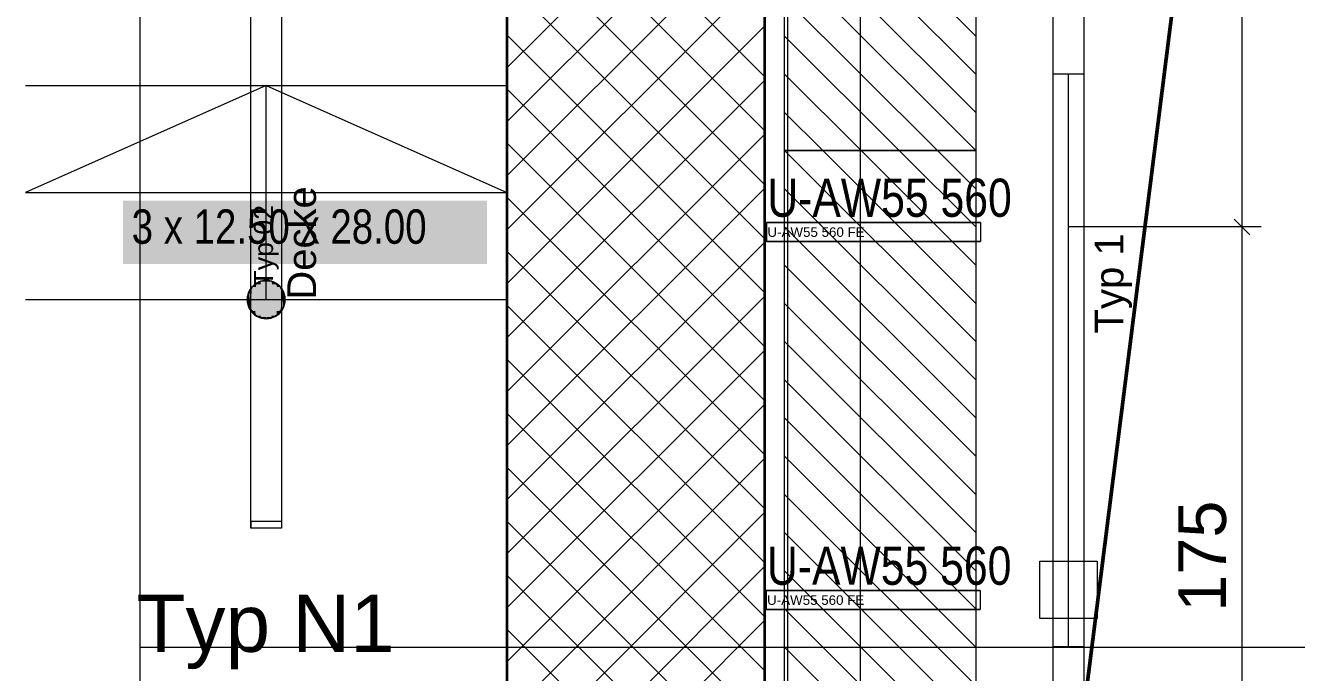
# Model space of a CAD drawing. Extents: x -1132 to 613, y -179 to 712.
# Drawn here: x -740.5 to -674, y 202.1 to 236 of the extents above; entities that cross this region are included whole.
import ezdxf
from ezdxf.lldxf.tags import DXFTag

# ---------------------------------------------------------------- set-up
doc = ezdxf.new("R2010")
doc.units = 0
doc.layers.get('0').update_dxf_attribs({"lineweight": 13})
for name, color, linetype, lineweight in [('A-DETL-____-HDLN', 7, '_Verdeckte Linien_', 9), ('A-FLOR-____-OTLN', 7, 'Continuous', 9), ('A-WALL-____-MCUT', 7, 'Continuous', 35), ('A-WALL-____-PATT', 7, 'Continuous', 35), ('S-GRID-____-OTLN', 7, 'Continuous', 5), ('S-STRS-____-IDEN', 7, 'Continuous', 9), ('S-STRS-____-OTLN', 7, 'Continuous', 9)]:
    doc.layers.add(name, color=color, linetype=linetype, lineweight=lineweight)
for name, color, linetype, lineweight, true_color in [('A-DETL-____-OTLN', 5, 'Continuous', 9, 0x0000ff), ('EL01_VVV_Mass', 7, 'Continuous', 13, 0xb2b200), ('EL01_WAN_Leuchten', 7, 'Continuous', 13, 0x0080ff), ('EL01_WAN_Leuchtentyp', 7, 'Continuous', 13, 0x0099ff), ('EL01_WAN_Licht', 7, 'Continuous', 13, 0x0080ff), ('EL01_WAN_Notbeleuchtungentyp', 7, 'Continuous', 13, 0x009900), ('EL01_WAN_Trassen', 40, 'Continuous', 13, 0xffbf00), ('EL01_WAN_Trassen Befestigung', 7, 'Continuous', 13, 0xb2b200), ('X_Geometrie', 3, 'Continuous', 50, 0x00ff00)]:
    doc.layers.add(name, color=color, linetype=linetype, lineweight=lineweight, true_color=true_color)
doc.styles.get("Standard").update_dxf_attribs({"font": 'arial.ttf'})
tags = doc.linetypes.add('_Rasterlinie_', pattern=[0.375, 0.2, -0.05, 0.075, -0.05]).pattern_tags.tags
tags[10:11] = [DXFTag(74, 4), DXFTag(75, 0), DXFTag(340, '0'), DXFTag(46, 1.0), DXFTag(50, 0.0), DXFTag(44, 0.0), DXFTag(45, 0.0)]
tags[8:9] = [DXFTag(74, 4), DXFTag(75, 0), DXFTag(340, '0'), DXFTag(46, 1.0), DXFTag(50, 0.0), DXFTag(44, 0.0), DXFTag(45, 0.0)]
tags[6:7] = [DXFTag(74, 4), DXFTag(75, 0), DXFTag(340, '0'), DXFTag(46, 1.0), DXFTag(50, 0.0), DXFTag(44, 0.0), DXFTag(45, 0.0)]
tags[4:5] = [DXFTag(74, 4), DXFTag(75, 0), DXFTag(340, '0'), DXFTag(46, 1.0), DXFTag(50, 0.0), DXFTag(44, 0.0), DXFTag(45, 0.0)]
tags = doc.linetypes.add('_Strichliert - Fein_', pattern=[0.15, 0.1, -0.05]).pattern_tags.tags
tags[6:7] = [DXFTag(74, 4), DXFTag(75, 0), DXFTag(340, '0'), DXFTag(46, 1.0), DXFTag(50, 0.0), DXFTag(44, 0.0), DXFTag(45, 0.0)]
tags[4:5] = [DXFTag(74, 4), DXFTag(75, 0), DXFTag(340, '0'), DXFTag(46, 1.0), DXFTag(50, 0.0), DXFTag(44, 0.0), DXFTag(45, 0.0)]
tags = doc.linetypes.add('_Verdeckte Linien_', pattern=[0.15, 0.1, -0.05]).pattern_tags.tags
tags[6:7] = [DXFTag(74, 4), DXFTag(75, 0), DXFTag(340, '0'), DXFTag(46, 1.0), DXFTag(50, 0.0), DXFTag(44, 0.0), DXFTag(45, 0.0)]
tags[4:5] = [DXFTag(74, 4), DXFTag(75, 0), DXFTag(340, '0'), DXFTag(46, 1.0), DXFTag(50, 0.0), DXFTag(44, 0.0), DXFTag(45, 0.0)]

# ---------------------------------------------------------------- blocks, each defined once
blk = doc.blocks.new('Referenz-A0UNPDE96I', base_point=(-1115.886, -117.372))
at = {"layer": 'A-DETL-____-HDLN', "color": 0, "linetype": '_Verdeckte Linien_', "ltscale": 0.13}
for p, q in [((-734.515, 1.478), (-734.515, 252.878)), ((-734.515, 203.478), (-538.215, 203.478))]:
    blk.add_line(p, q, dxfattribs=at)
at = {"layer": 'A-DETL-____-OTLN', "color": 0, "linetype": '_Strichliert - Fein_', "ltscale": 0.13}
blk.add_line((-700.615, 98.478), (-700.615, 261.878), dxfattribs=at)
at = {"layer": 'A-FLOR-____-OTLN', "color": 0, "linetype": 'Continuous', "ltscale": 0.13}
blk.add_line((-740.515, 232.878), (-715.315, 232.878), dxfattribs=at)
at = {"layer": 'A-WALL-____-MCUT', "color": 0, "linetype": 'Continuous', "ltscale": 0.35}
for p, q in [((-715.315, 261.678), (-715.315, -107.622)), ((-701.815, 98.478), (-701.815, 261.678))]:
    blk.add_line(p, q, dxfattribs=at)
at = {"layer": 'A-WALL-____-PATT', "color": 0, "linetype": 'Continuous', "lineweight": 9, "ltscale": 0.13}
for p, q in [((-715.315, 233.815), (-701.815, 247.315)), ((-701.815, 233.347), (-715.315, 246.847)), ((-715.315, 230.987), (-701.815, 244.487)), ((-701.815, 230.519), (-715.315, 244.019)), ((-715.315, 228.159), (-701.815, 241.659)), ((-701.815, 227.691), (-715.315, 241.191)), ((-715.315, 225.33), (-701.815, 238.83)), ((-701.815, 224.862), (-715.315, 238.362)), ((-715.315, 222.502), (-701.815, 236.002)), ((-701.815, 222.034), (-715.315, 235.534)), ((-715.315, 219.673), (-701.815, 233.173)), ((-701.815, 219.205), (-715.315, 232.705)), ((-715.315, 216.845), (-701.815, 230.345)), ((-701.815, 216.377), (-715.315, 229.877)), ((-715.315, 214.016), (-701.815, 227.516)), ((-701.815, 213.548), (-715.315, 227.048)), ((-715.315, 211.188), (-701.815, 224.688)), ((-701.815, 210.72), (-715.315, 224.22)), ((-715.315, 208.36), (-701.815, 221.86)), ((-701.815, 207.892), (-715.315, 221.392)), ((-715.315, 205.531), (-701.815, 219.031)), ((-701.815, 205.063), (-715.315, 218.563)), ((-715.315, 202.703), (-701.815, 216.203)), ((-701.815, 202.235), (-715.315, 215.735)), ((-715.315, 199.874), (-701.815, 213.374)), ((-701.815, 199.406), (-715.315, 212.906)), ((-715.315, 197.046), (-701.815, 210.546)), ((-701.815, 196.578), (-715.315, 210.078)), ((-715.315, 194.217), (-701.815, 207.717)), ((-701.815, 193.75), (-715.315, 207.25)), ((-715.315, 191.389), (-701.815, 204.889)), ((-701.815, 190.921), (-715.315, 204.421))]:
    blk.add_line(p, q, dxfattribs=at)
at = {"layer": 'S-GRID-____-OTLN', "color": 0, "linetype": '_Rasterlinie_', "ltscale": 0.13}
blk.add_line((-696.815, -113.603), (-696.815, 631.478), dxfattribs=at)
at = {"layer": 'S-STRS-____-IDEN', "color": 7, "linetype": 'Continuous', "lineweight": 5, "ltscale": 0.13, "true_color": 0xffffff}
for points in [[(-716.354, 223.539), (-735.404, 223.539), (-716.354, 226.85)], [(-735.404, 223.539), (-716.354, 226.85), (-735.404, 226.85)], [(-716.354, 226.85), (-735.404, 226.85), (-716.354, 226.85)], [(-735.404, 223.539), (-716.354, 223.539), (-735.404, 223.539)]]:
    blk.add_solid(points, dxfattribs=at)
at = {"layer": 'S-STRS-____-OTLN', "color": 0, "linetype": 'Continuous', "ltscale": 0.13}
for p, q in [((-740.515, 232.878), (-715.315, 232.878)), ((-727.915, 232.878), (-740.515, 227.278)), ((-727.915, 227.278), (-727.915, 232.878)), ((-727.915, 232.878), (-715.315, 227.278)), ((-740.515, 227.278), (-715.315, 227.278)), ((-727.915, 221.678), (-727.915, 227.278)), ((-728.67, 222.333), (-728.904, 221.821)), ((-728.781, 222.178), (-728.839, 222.061)), ((-728.708, 222.287), (-728.781, 222.178)), ((-728.622, 222.385), (-728.708, 222.287)), ((-728.196, 222.638), (-728.67, 222.333)), ((-728.523, 222.472), (-728.622, 222.385)), ((-728.415, 222.544), (-728.523, 222.472)), ((-728.297, 222.602), (-728.415, 222.544)), ((-728.173, 222.644), (-728.297, 222.602)), ((-727.633, 222.638), (-728.196, 222.638)), ((-728.045, 222.67), (-728.173, 222.644)), ((-727.915, 222.678), (-728.045, 222.67)), ((-727.784, 222.67), (-727.915, 222.678)), ((-727.656, 222.644), (-727.784, 222.67)), ((-727.532, 222.602), (-727.656, 222.644)), ((-727.159, 222.333), (-727.633, 222.638)), ((-727.415, 222.544), (-727.532, 222.602)), ((-727.306, 222.472), (-727.415, 222.544)), ((-727.208, 222.385), (-727.306, 222.472)), ((-727.121, 222.287), (-727.208, 222.385)), ((-726.925, 221.821), (-727.159, 222.333)), ((-727.049, 222.178), (-727.121, 222.287)), ((-726.991, 222.061), (-727.049, 222.178)), ((-740.515, 221.678), (-715.315, 221.678)), ((-728.906, 221.809), (-728.915, 221.678)), ((-728.915, 221.678), (-728.906, 221.548)), ((-728.881, 221.937), (-728.906, 221.809)), ((-728.906, 221.548), (-728.881, 221.42)), ((-728.904, 221.821), (-728.824, 221.263)), ((-728.839, 222.061), (-728.881, 221.937)), ((-727.005, 221.263), (-726.925, 221.821)), ((-726.949, 221.937), (-726.991, 222.061)), ((-726.923, 221.809), (-726.949, 221.937)), ((-726.949, 221.42), (-726.923, 221.548)), ((-726.915, 221.678), (-726.923, 221.809)), ((-726.923, 221.548), (-726.915, 221.678)), ((-728.881, 221.42), (-728.839, 221.296)), ((-728.839, 221.296), (-728.781, 221.178)), ((-728.824, 221.263), (-728.455, 220.837)), ((-728.781, 221.178), (-728.708, 221.07)), ((-728.708, 221.07), (-728.622, 220.971)), ((-728.622, 220.971), (-728.523, 220.885)), ((-728.523, 220.885), (-728.415, 220.812)), ((-727.415, 220.812), (-727.306, 220.885)), ((-727.374, 220.837), (-727.005, 221.263)), ((-727.306, 220.885), (-727.208, 220.971)), ((-727.208, 220.971), (-727.121, 221.07)), ((-727.121, 221.07), (-727.049, 221.178)), ((-727.049, 221.178), (-726.991, 221.296)), ((-726.991, 221.296), (-726.949, 221.42)), ((-728.455, 220.837), (-727.915, 220.678)), ((-728.415, 220.812), (-728.297, 220.754)), ((-728.297, 220.754), (-728.173, 220.712)), ((-728.173, 220.712), (-728.045, 220.687)), ((-728.045, 220.687), (-727.915, 220.678)), ((-727.915, 220.678), (-727.374, 220.837)), ((-727.915, 220.678), (-727.784, 220.687)), ((-727.784, 220.687), (-727.656, 220.712)), ((-727.656, 220.712), (-727.532, 220.754)), ((-727.532, 220.754), (-727.415, 220.812))]:
    blk.add_line(p, q, dxfattribs=at)
at = {"layer": 'S-STRS-____-OTLN', "color": 0, "linetype": '_Verdeckte Linien_', "ltscale": 0.13}
for p, q in [((-740.515, 227.278), (-715.315, 227.278)), ((-740.515, 221.678), (-715.315, 221.678))]:
    blk.add_line(p, q, dxfattribs=at)
at = {"layer": 'S-STRS-____-OTLN', "color": 0, "linetype": 'Continuous', "ltscale": 0.13}
for points in [[(-728.67, 221.996), (-728.824, 221.996), (-728.67, 222.333)], [(-728.724, 222.132), (-728.806, 222.132), (-728.724, 222.266)], [(-728.622, 222.266), (-728.724, 222.266), (-728.622, 222.385)], [(-728.631, 221.091), (-728.724, 221.091), (-728.724, 222.266)], [(-728.622, 220.971), (-728.622, 222.266), (-728.724, 222.266)], [(-728.455, 222.333), (-728.67, 222.333), (-728.455, 222.471)], [(-728.491, 221.085), (-728.67, 221.085), (-728.67, 222.333)], [(-728.455, 220.837), (-728.455, 222.333), (-728.67, 222.333)], [(-728.502, 222.385), (-728.622, 222.385), (-728.502, 222.487)], [(-728.51, 220.971), (-728.622, 220.971), (-728.622, 222.385)], [(-728.502, 220.869), (-728.502, 222.385), (-728.622, 222.385)], [(-728.369, 222.487), (-728.502, 222.487), (-728.369, 222.569)], [(-728.375, 220.869), (-728.502, 220.869), (-728.502, 222.487)], [(-728.369, 220.787), (-728.369, 222.487), (-728.502, 222.487)], [(-728.196, 222.471), (-728.455, 222.471), (-728.196, 222.638)], [(-728.208, 220.837), (-728.455, 220.837), (-728.455, 222.471)], [(-728.196, 220.761), (-728.196, 222.471), (-728.455, 222.471)], [(-728.224, 222.569), (-728.369, 222.569), (-728.224, 222.629)], [(-728.228, 220.787), (-728.369, 220.787), (-728.369, 222.569)], [(-728.224, 220.727), (-728.224, 222.569), (-728.369, 222.569)], [(-728.071, 222.629), (-728.224, 222.629), (-728.071, 222.666)], [(-728.074, 220.727), (-728.224, 220.727), (-728.224, 222.629)], [(-728.071, 220.691), (-728.071, 222.629), (-728.224, 222.629)], [(-727.927, 220.761), (-728.196, 220.761), (-728.196, 222.638)], [(-727.915, 220.678), (-727.915, 222.638), (-728.196, 222.638)], [(-727.915, 222.666), (-728.071, 222.666), (-727.915, 222.678)], [(-727.916, 220.691), (-728.071, 220.691), (-728.071, 222.666)], [(-727.915, 220.678), (-727.915, 222.666), (-728.071, 222.666)], [(-727.758, 220.691), (-727.915, 220.691), (-727.915, 222.678)], [(-727.758, 222.666), (-727.914, 222.666), (-727.915, 222.678)], [(-727.633, 220.761), (-727.915, 220.761), (-727.915, 222.638)], [(-727.633, 220.761), (-727.633, 222.638), (-727.915, 222.638)], [(-727.758, 220.691), (-727.758, 222.666), (-727.914, 222.666)], [(-727.606, 220.727), (-727.758, 220.727), (-727.758, 222.666)], [(-727.606, 222.629), (-727.755, 222.629), (-727.758, 222.666)], [(-727.606, 220.727), (-727.606, 222.629), (-727.755, 222.629)], [(-727.374, 220.837), (-727.633, 220.837), (-727.633, 222.638)], [(-727.374, 222.471), (-727.609, 222.471), (-727.633, 222.638)], [(-727.374, 220.837), (-727.374, 222.471), (-727.609, 222.471)], [(-727.461, 220.787), (-727.606, 220.787), (-727.606, 222.629)], [(-727.461, 222.569), (-727.601, 222.569), (-727.606, 222.629)], [(-727.461, 220.787), (-727.461, 222.569), (-727.601, 222.569)], [(-727.327, 220.869), (-727.461, 220.869), (-727.461, 222.569)], [(-727.327, 222.487), (-727.454, 222.487), (-727.461, 222.569)], [(-727.327, 220.869), (-727.327, 222.487), (-727.454, 222.487)], [(-727.159, 221.085), (-727.374, 221.085), (-727.374, 222.471)], [(-727.159, 222.333), (-727.353, 222.333), (-727.374, 222.471)], [(-727.159, 221.085), (-727.159, 222.333), (-727.353, 222.333)], [(-727.208, 220.971), (-727.327, 220.971), (-727.327, 222.487)], [(-727.208, 222.385), (-727.319, 222.385), (-727.327, 222.487)], [(-727.208, 220.971), (-727.208, 222.385), (-727.319, 222.385)], [(-727.106, 221.091), (-727.208, 221.091), (-727.208, 222.385)], [(-727.106, 222.266), (-727.198, 222.266), (-727.208, 222.385)], [(-727.106, 221.091), (-727.106, 222.266), (-727.198, 222.266)], [(-727.005, 221.263), (-727.159, 221.263), (-727.159, 222.333)], [(-727.005, 221.996), (-727.11, 221.996), (-727.159, 222.333)], [(-727.024, 221.224), (-727.106, 221.224), (-727.106, 222.266)], [(-727.024, 222.132), (-727.095, 222.132), (-727.106, 222.266)], [(-728.902, 221.678), (-728.915, 221.678), (-728.902, 221.835)], [(-728.902, 221.522), (-728.902, 221.678), (-728.915, 221.678)], [(-728.824, 221.821), (-728.904, 221.821), (-728.824, 221.996)], [(-728.824, 221.263), (-728.824, 221.821), (-728.904, 221.821)], [(-728.866, 221.835), (-728.902, 221.835), (-728.866, 221.987)], [(-728.878, 221.522), (-728.902, 221.522), (-728.902, 221.835)], [(-728.866, 221.369), (-728.866, 221.835), (-728.902, 221.835)], [(-728.866, 221.369), (-728.878, 221.522), (-728.902, 221.522)], [(-728.806, 221.987), (-728.866, 221.987), (-728.806, 222.132)], [(-728.817, 221.369), (-728.866, 221.369), (-728.866, 221.987)], [(-728.806, 221.224), (-728.806, 221.987), (-728.866, 221.987)], [(-728.7, 221.263), (-728.824, 221.263), (-728.824, 221.996)], [(-728.67, 221.085), (-728.67, 221.996), (-728.824, 221.996)], [(-728.734, 221.224), (-728.806, 221.224), (-728.806, 222.132)], [(-728.724, 221.091), (-728.724, 222.132), (-728.806, 222.132)], [(-727.005, 221.263), (-727.005, 221.996), (-727.11, 221.996)], [(-727.024, 221.224), (-727.024, 222.132), (-727.095, 222.132)], [(-726.964, 221.369), (-727.024, 221.369), (-727.024, 222.132)], [(-726.964, 221.987), (-727.012, 221.987), (-727.024, 222.132)], [(-726.964, 221.369), (-726.964, 221.987), (-727.012, 221.987)], [(-726.925, 221.821), (-727.005, 221.821), (-727.005, 221.996)], [(-727.005, 221.263), (-726.925, 221.821), (-727.005, 221.821)], [(-726.927, 221.522), (-726.964, 221.522), (-726.964, 221.987)], [(-726.927, 221.835), (-726.952, 221.835), (-726.964, 221.987)], [(-726.964, 221.369), (-726.927, 221.522), (-726.964, 221.522)], [(-726.927, 221.522), (-726.927, 221.835), (-726.952, 221.835)], [(-726.915, 221.678), (-726.927, 221.678), (-726.927, 221.835)], [(-726.927, 221.522), (-726.915, 221.678), (-726.927, 221.678)], [(-728.806, 221.224), (-728.817, 221.369), (-728.866, 221.369)], [(-728.67, 221.085), (-728.7, 221.263), (-728.824, 221.263)], [(-728.724, 221.091), (-728.734, 221.224), (-728.806, 221.224)], [(-728.622, 220.971), (-728.631, 221.091), (-728.724, 221.091)], [(-728.455, 220.837), (-728.491, 221.085), (-728.67, 221.085)], [(-728.502, 220.869), (-728.51, 220.971), (-728.622, 220.971)], [(-728.369, 220.787), (-728.375, 220.869), (-728.502, 220.869)], [(-727.461, 220.787), (-727.327, 220.869), (-727.461, 220.869)], [(-727.374, 220.837), (-727.159, 221.085), (-727.374, 221.085)], [(-727.327, 220.869), (-727.208, 220.971), (-727.327, 220.971)], [(-727.208, 220.971), (-727.106, 221.091), (-727.208, 221.091)], [(-727.159, 221.085), (-727.005, 221.263), (-727.159, 221.263)], [(-727.106, 221.091), (-727.024, 221.224), (-727.106, 221.224)], [(-727.024, 221.224), (-726.964, 221.369), (-727.024, 221.369)], [(-728.196, 220.761), (-728.208, 220.837), (-728.455, 220.837)], [(-728.224, 220.727), (-728.228, 220.787), (-728.369, 220.787)], [(-728.071, 220.691), (-728.074, 220.727), (-728.224, 220.727)], [(-727.915, 220.678), (-727.927, 220.761), (-728.196, 220.761)], [(-727.915, 220.678), (-727.916, 220.691), (-728.071, 220.691)], [(-727.915, 220.678), (-727.633, 220.761), (-727.915, 220.761)], [(-727.915, 220.678), (-727.758, 220.691), (-727.915, 220.691)], [(-727.758, 220.691), (-727.606, 220.727), (-727.758, 220.727)], [(-727.633, 220.761), (-727.374, 220.837), (-727.633, 220.837)], [(-727.606, 220.727), (-727.461, 220.787), (-727.606, 220.787)]]:
    blk.add_solid(points, dxfattribs=at)
at = {"layer": 'X_Geometrie', "color": 0, "linetype": 'Continuous', "ltscale": 0.5}
blk.add_line((-698.996, 90.04), (-677.749, 258.729), dxfattribs=at)
at = {"layer": 'S-STRS-____-IDEN', "color": 0, "linetype": 'Continuous', "lineweight": 5, "ltscale": 0.13, "insert": (-734.954, 226.4), "char_height": 1.8, "attachment_point": 1}
blk.add_mtext('{\\W0.8;\\fArial;3 x 12.50 x 28.00}', dxfattribs=at)
blk = doc.blocks.new('Kabelkanal-A0UNPDIL6I', base_point=(-700.784, 169.478))
at = {"color": 0, "linetype": 'ByBlock', "lineweight": -2, "ltscale": 0.13}
for p, q in [((-700.784, 169.478), (-700.784, 229.478)), ((-700.784, 229.478), (-690.784, 229.478)), ((-690.784, 229.478), (-690.784, 169.478)), ((-690.784, 169.478), (-700.784, 169.478))]:
    blk.add_line(p, q, dxfattribs=at)
at = {"color": 0, "linetype": 'ByBlock', "lineweight": 18, "ltscale": 0.18}
for p, q in [((-690.784, 219.478), (-700.784, 229.478)), ((-690.784, 221.478), (-698.784, 229.478)), ((-690.784, 223.478), (-696.784, 229.478)), ((-690.784, 225.478), (-694.784, 229.478)), ((-690.784, 227.478), (-692.784, 229.478)), ((-690.784, 217.478), (-700.784, 227.478)), ((-690.784, 215.478), (-700.784, 225.478)), ((-690.784, 213.478), (-700.784, 223.478)), ((-690.784, 211.478), (-700.784, 221.478)), ((-690.784, 209.478), (-700.784, 219.478)), ((-690.784, 207.478), (-700.784, 217.478)), ((-690.784, 205.478), (-700.784, 215.478)), ((-690.784, 203.478), (-700.784, 213.478)), ((-690.784, 201.478), (-700.784, 211.478)), ((-690.784, 199.478), (-700.784, 209.478)), ((-690.784, 197.478), (-700.784, 207.478)), ((-690.784, 195.478), (-700.784, 205.478)), ((-690.784, 193.478), (-700.784, 203.478)), ((-690.784, 191.478), (-700.784, 201.478)), ((-690.784, 189.478), (-700.784, 199.478)), ((-690.784, 187.478), (-700.784, 197.478)), ((-690.784, 185.478), (-700.784, 195.478)), ((-690.784, 183.478), (-700.784, 193.478)), ((-690.784, 181.478), (-700.784, 191.478)), ((-690.784, 179.478), (-700.784, 189.478)), ((-690.784, 177.478), (-700.784, 187.478)), ((-690.784, 175.478), (-700.784, 185.478)), ((-690.784, 173.478), (-700.784, 183.478)), ((-690.784, 171.478), (-700.784, 181.478)), ((-690.784, 169.478), (-700.784, 179.478)), ((-700.784, 177.478), (-692.784, 169.478)), ((-700.784, 175.478), (-694.784, 169.478)), ((-700.784, 173.478), (-696.784, 169.478)), ((-700.784, 171.478), (-698.784, 169.478))]:
    blk.add_line(p, q, dxfattribs=at)
blk = doc.blocks.new('Kabelkanal-A0UNPDMH6I', base_point=(-700.784, 229.478))
at = {"color": 0, "linetype": 'ByBlock', "lineweight": -2, "ltscale": 0.13}
for p, q in [((-700.784, 229.478), (-700.784, 250.878)), ((-700.784, 250.878), (-690.784, 250.878)), ((-690.784, 250.878), (-690.784, 229.478)), ((-690.784, 229.478), (-700.784, 229.478))]:
    blk.add_line(p, q, dxfattribs=at)
at = {"color": 0, "linetype": 'ByBlock', "lineweight": 18, "ltscale": 0.18}
for p, q in [((-690.784, 241.478), (-700.184, 250.878)), ((-690.784, 243.478), (-698.184, 250.878)), ((-690.784, 245.478), (-696.184, 250.878)), ((-690.784, 247.478), (-694.184, 250.878)), ((-690.784, 239.478), (-700.784, 249.478)), ((-690.784, 237.478), (-700.784, 247.478)), ((-690.784, 235.478), (-700.784, 245.478)), ((-690.784, 233.478), (-700.784, 243.478)), ((-690.784, 231.478), (-700.784, 241.478)), ((-690.784, 229.478), (-700.784, 239.478)), ((-700.784, 237.478), (-692.784, 229.478)), ((-700.784, 235.478), (-694.784, 229.478)), ((-700.784, 233.478), (-696.784, 229.478)), ((-700.784, 231.478), (-698.784, 229.478))]:
    blk.add_line(p, q, dxfattribs=at)
blk = doc.blocks.new('IfcObject-A0UNPDNZ6I', base_point=(-701.758, 205.444))
at = {"layer": 'EL01_WAN_Trassen', "linetype": 'ByBlock', "lineweight": -2, "ltscale": 0.13}
for p, q in [((-701.758, 206.444), (-701.758, 205.444)), ((-701.758, 206.444), (-701.758, 205.444)), ((-701.758, 206.444), (-690.558, 206.444)), ((-690.558, 206.444), (-701.758, 206.444)), ((-701.758, 206.444), (-701.758, 206.444)), ((-690.558, 206.444), (-690.558, 205.444)), ((-690.558, 206.444), (-690.558, 205.444)), ((-690.558, 206.444), (-690.558, 206.444)), ((-701.758, 205.444), (-690.558, 205.444)), ((-690.558, 205.444), (-701.758, 205.444)), ((-701.758, 205.444), (-701.758, 205.444)), ((-690.558, 205.444), (-690.558, 205.444))]:
    blk.add_line(p, q, dxfattribs=at)
at = {"layer": 'EL01_WAN_Trassen', "lineweight": -2, "attachment_point": 1}
for s, insert, char_height in [('{\\W0.8;\\fArial;U-AW55 560}', (-701.711, 208.744), 2), ('{\\fArial;U-AW55 560 FE}', (-701.703, 206.194), 0.5)]:
    blk.add_mtext(s, dxfattribs=dict(at, insert=insert, char_height=char_height))
blk = doc.blocks.new('IfcObject-A0UNPDTL6I', base_point=(-701.739, 224.71))
at = {"layer": 'EL01_WAN_Trassen', "linetype": 'ByBlock', "lineweight": -2, "ltscale": 0.13}
for p, q in [((-701.739, 225.71), (-701.739, 224.71)), ((-701.739, 225.71), (-701.739, 224.71)), ((-701.739, 225.71), (-690.539, 225.71)), ((-690.539, 225.71), (-701.739, 225.71)), ((-701.739, 225.71), (-701.739, 225.71)), ((-690.539, 225.71), (-690.539, 224.71)), ((-690.539, 225.71), (-690.539, 224.71)), ((-690.539, 225.71), (-690.539, 225.71)), ((-701.739, 224.71), (-690.539, 224.71)), ((-690.539, 224.71), (-701.739, 224.71)), ((-701.739, 224.71), (-701.739, 224.71)), ((-690.539, 224.71), (-690.539, 224.71))]:
    blk.add_line(p, q, dxfattribs=at)
at = {"layer": 'EL01_WAN_Trassen', "lineweight": -2, "attachment_point": 1}
for s, insert, char_height in [('{\\W0.8;\\fArial;U-AW55 560}', (-701.693, 228.01), 2), ('{\\fArial;U-AW55 560 FE}', (-701.684, 225.46), 0.5)]:
    blk.add_mtext(s, dxfattribs=dict(at, insert=insert, char_height=char_height))
blk = doc.blocks.new('Maß-A0UNPET56I', base_point=(-685.935, 190.065))
at = {"color": 0, "lineweight": -2}
for p, q in [((-676.441, 225.065), (-677.268, 225.892)), ((-675.854, 225.478), (-685.935, 225.478)), ((-676.854, 225.478), (-676.854, 190.478)), ((-675.854, 190.478), (-683.835, 190.478)), ((-676.441, 190.065), (-677.268, 190.892))]:
    blk.add_line(p, q, dxfattribs=at)
at = {"color": 0, "lineweight": -2, "insert": (-680.188, 205.327), "char_height": 2.5, "attachment_point": 1, "rotation": 90}
blk.add_mtext('{\\fArial;175}', dxfattribs=at)
blk = doc.blocks.new('Maß-A0UNPF8F6I', base_point=(-685.935, 225.065))
at = {"color": 0, "lineweight": -2}
for p, q in [((-676.441, 261.465), (-677.268, 262.292)), ((-677.854, 261.878), (-669.613, 261.878)), ((-676.854, 261.878), (-676.854, 225.478)), ((-676.441, 225.065), (-677.268, 225.892)), ((-675.854, 225.478), (-685.935, 225.478))]:
    blk.add_line(p, q, dxfattribs=at)
at = {"color": 0, "lineweight": -2, "insert": (-680.188, 241.049), "char_height": 2.5, "attachment_point": 1, "rotation": 90}
blk.add_mtext('{\\fArial;182}', dxfattribs=at)
blk = doc.blocks.new('MText-A0UNPFH36I', base_point=(-684.56, 219.906))
at = {"color": 0, "linetype": 'ByBlock', "lineweight": -2, "ltscale": 0.13, "insert": (-684.56, 219.906), "char_height": 1.5, "attachment_point": 1, "rotation": 90}
blk.add_mtext('{\\fArial;Typ 1}', dxfattribs=at)
blk = doc.blocks.new('Bemerkung 1-A0UNPFKD6I', base_point=(-734.698, 203.231))
at = {"color": 0, "lineweight": -2, "insert": (-734.698, 206.231), "char_height": 3, "attachment_point": 1}
blk.add_mtext('{\\fArial;Typ N1}', dxfattribs=at)
blk = doc.blocks.new('Deckendose UP-A0UNPFKH6I', base_point=(-687.435, 204.988))
at = {"color": 0, "lineweight": -2}
for p, q in [((-687.435, 204.988), (-687.435, 207.988)), ((-687.435, 207.988), (-684.435, 207.988)), ((-684.435, 207.988), (-684.435, 204.988)), ((-684.435, 204.988), (-687.435, 204.988))]:
    blk.add_line(p, q, dxfattribs=at)
blk = doc.blocks.new('LED-Langfeldleuchte 37W-A0UNPFMP6I', base_point=(-728.713, 209.706))
at = {"color": 0, "linetype": 'ByBlock', "lineweight": -2, "ltscale": 0.13}
for p, q in [((-728.713, 239.598), (-728.713, 239.25)), ((-728.713, 210.054), (-728.713, 239.598)), ((-728.713, 239.598), (-727.113, 239.598)), ((-727.113, 239.598), (-727.113, 239.25)), ((-727.113, 239.598), (-727.113, 210.054)), ((-728.713, 209.706), (-728.713, 239.25)), ((-728.713, 239.25), (-727.113, 239.25)), ((-727.113, 239.25), (-727.113, 209.706)), ((-728.713, 210.054), (-728.713, 209.706)), ((-727.113, 210.054), (-728.713, 210.054)), ((-727.113, 209.706), (-728.713, 209.706)), ((-727.113, 210.054), (-727.113, 209.706))]:
    blk.add_line(p, q, dxfattribs=at)
blk = doc.blocks.new('Bemerkung 1-A0UNPFMR6I', base_point=(-728.558, 222.361))
at = {"color": 0, "lineweight": -2, "insert": (-728.558, 222.361), "char_height": 1, "attachment_point": 1, "rotation": 90}
blk.add_mtext('{\\fArial;Typ 02}', dxfattribs=at)
blk = doc.blocks.new('Absolute Höhe-A0UNPFMT6I', base_point=(-726.81, 221.67))
at = {"color": 0, "lineweight": -2, "insert": (-726.81, 221.67), "char_height": 1.5, "attachment_point": 1, "rotation": 90}
blk.add_mtext('{\\fArial;Decke}', dxfattribs=at)
blk = doc.blocks.new('Typ 01P-A0UNPFP76I', base_point=(-686.735, 193.488))
at = {"color": 0, "lineweight": -2}
for p, q in [((-686.735, 193.488), (-686.735, 243.488)), ((-686.735, 243.488), (-685.135, 243.488)), ((-685.135, 243.488), (-685.135, 193.488)), ((-685.135, 233.488), (-686.735, 233.488)), ((-685.935, 203.488), (-685.935, 233.488)), ((-685.135, 203.488), (-686.735, 203.488)), ((-685.135, 193.488), (-686.735, 193.488))]:
    blk.add_line(p, q, dxfattribs=at)

msp = doc.modelspace()

# ---------------------------------------------------------------- block references
at = {"color": 9, "lineweight": 25, "ltscale": 0.25, "true_color": 0xc0c0c0}
msp.add_blockref('Referenz-A0UNPDE96I', (-1115.886, -117.372), dxfattribs=at)
at = {"layer": 'EL01_VVV_Mass', "linetype": 'Continuous', "ltscale": 0.13}
for name, p in [('Maß-A0UNPF8F6I', (-685.935, 225.065)), ('Maß-A0UNPET56I', (-685.935, 190.065))]:
    msp.add_blockref(name, p, dxfattribs=at)
at = {"layer": 'EL01_WAN_Leuchten', "ltscale": 0.13}
for name, p in [('Typ 01P-A0UNPFP76I', (-686.735, 193.488)), ('LED-Langfeldleuchte 37W-A0UNPFMP6I', (-728.713, 209.706)), ('Absolute Höhe-A0UNPFMT6I', (-726.81, 221.67))]:
    msp.add_blockref(name, p, dxfattribs=at)
at = {"layer": 'EL01_WAN_Leuchtentyp', "ltscale": 0.13}
for name, p in [('Bemerkung 1-A0UNPFMR6I', (-728.558, 222.361)), ('MText-A0UNPFH36I', (-684.56, 219.906))]:
    msp.add_blockref(name, p, dxfattribs=at)
at = {"layer": 'EL01_WAN_Licht', "linetype": 'Continuous', "ltscale": 0.13}
msp.add_blockref('Deckendose UP-A0UNPFKH6I', (-687.435, 204.988), dxfattribs=at)
at = {"layer": 'EL01_WAN_Notbeleuchtungentyp', "linetype": 'Continuous', "ltscale": 0.13}
msp.add_blockref('Bemerkung 1-A0UNPFKD6I', (-734.698, 203.231), dxfattribs=at)
at = {"layer": 'EL01_WAN_Trassen', "ltscale": 0.13}
for name, p in [('Kabelkanal-A0UNPDMH6I', (-700.784, 229.478)), ('Kabelkanal-A0UNPDIL6I', (-700.784, 169.478))]:
    msp.add_blockref(name, p, dxfattribs=at)
at = {"layer": 'EL01_WAN_Trassen Befestigung', "ltscale": 0.13}
for name, p in [('IfcObject-A0UNPDTL6I', (-701.739, 224.71)), ('IfcObject-A0UNPDNZ6I', (-701.758, 205.444))]:
    msp.add_blockref(name, p, dxfattribs=at)

doc.saveas('drawing.dxf')
